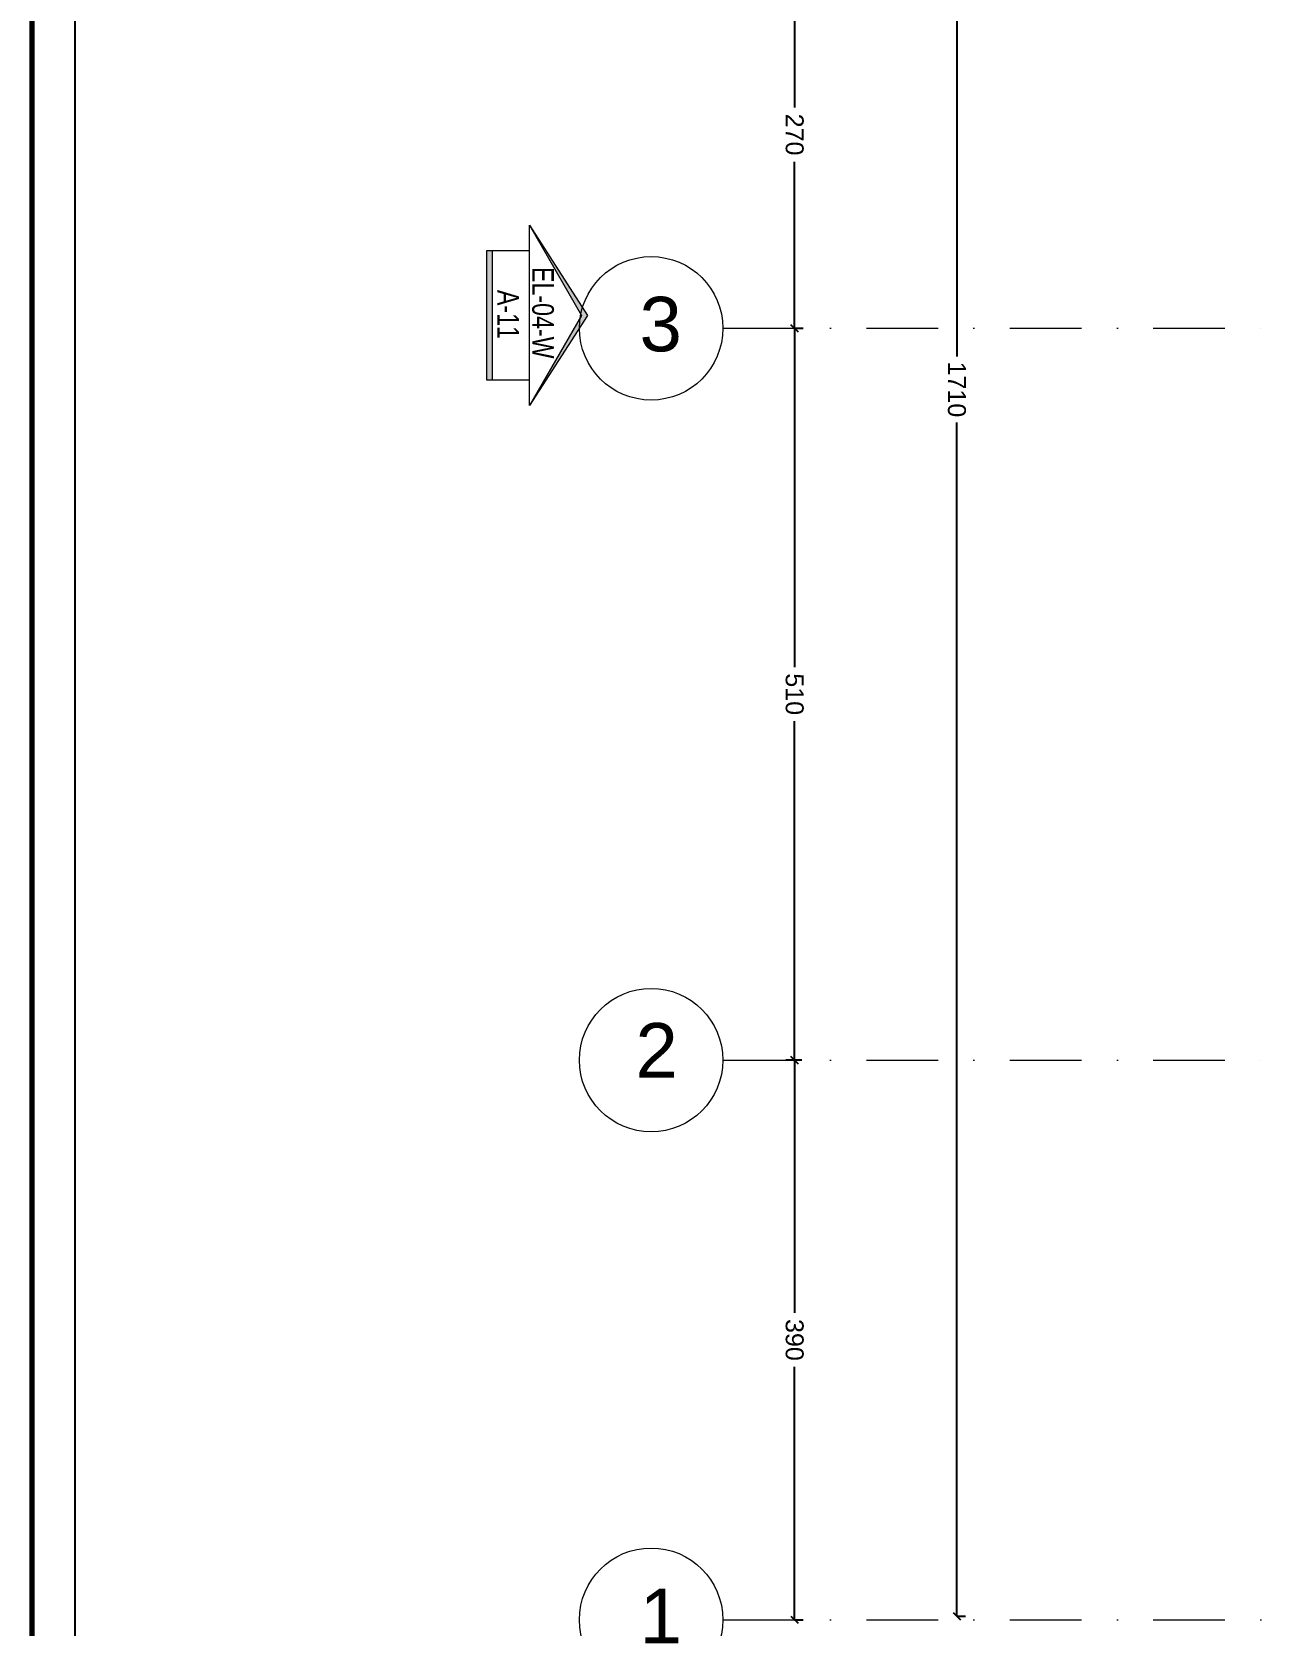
# Model space of a CAD drawing. Header units: inches. Extents: x -580639 to 179052, y 0 to 152898.
# Drawn here: x -305138 to -296415, y 126892 to 137996 of the extents above; entities that cross this region are included whole.
import ezdxf
from ezdxf.enums import TextEntityAlignment as Align

# ---------------------------------------------------------------- set-up
doc = ezdxf.new("R2010")
doc.units = ezdxf.units.IN
doc.header["$LTSCALE"] = 500
doc.header["$MEASUREMENT"] = 0
doc.linetypes.add('DASHDOTX2', pattern=[2, 1, -0.5, 0, -0.5])
for name, color, linetype, lineweight in [('1ATEXT', 3, 'Continuous', 20), ('A-0.25', 42, 'Continuous', 25), ('A-wall', 52, 'Continuous', 35), ('ground floor', 8, 'Continuous', 20)]:
    doc.layers.add(name, color=color, linetype=linetype, lineweight=lineweight)
doc.layers.add('SYEL', color=5, linetype='Continuous')
doc.styles.add('100', font='arial.ttf', dxfattribs={"height": 200})
doc.styles.add('50', font='arial.ttf', dxfattribs={"height": 125})
doc.styles.add('A--ANNO-SYMB', font='upcil.ttf', dxfattribs={"width": 0.8})
doc.dimstyles.new('DIM', dxfattribs={"dimscale": 50, "dimtxt": 125, "dimasz": 1, "dimexe": 1.2, "dimexo": 1, "dimgap": 1, "dimtad": 0, "dimtoh": 1, "dimdec": 0, "dimlfac": 0.1, "dimrnd": 1, "dimdsep": 46, "dimtxsty": '50', "dimblk": 'OBLIQUE', "dimcen": 0.09, "dimclrt": 8, "dimadec": 0, "dimazin": 0, "dimtfac": 1, "dimtdec": 0, "dimtix": 1, "dimtofl": 0, "dimtmove": 2, "dimatfit": 2, "dimfxl": 1, "dimfxlon": 1, "dimtzin": 0, "dimarcsym": 0})

# ---------------------------------------------------------------- blocks, each defined once
blk = doc.blocks.new('SYEL')
at = {"layer": '1ATEXT'}
for points in [[(-62.4, 0), (0, 36), (62.4, 0), (0, 40.2)], [(-44.8, -25.6), (-44.8, -29.5), (44.8, -29.5), (44.8, -25.6)]]:
    blk.add_hatch(color=256, dxfattribs=at).paths.add_polyline_path(points)
for p, q in [((-62.4, 0), (0, 40.2)), ((-62.4, 0), (0, 36)), ((0, 40.2), (62.4, 0)), ((0, 36), (62.4, 0)), ((62.4, 0), (-62.4, 0)), ((-44.8, -29.5), (-44.8, 0)), ((44.8, 0), (44.8, -29.5)), ((44.8, -25.6), (-44.8, -25.6)), ((44.8, -29.5), (-44.8, -29.5))]:
    blk.add_line(p, q, dxfattribs=at)
at = {"layer": '1ATEXT', "style": 'A--ANNO-SYMB', "width": 0.8, "flags": 4}
for tag, p in [('EL-01-N', (-1.8, 9.4)), ('AR00', (-0.7, -14.7))]:
    blk.add_attdef(tag, text='', height=15, dxfattribs=at).set_placement(p, align=Align.MIDDLE_CENTER)
blk = doc.blocks.new('_Oblique')
at = {"color": 0, "linetype": 'ByBlock', "lineweight": -2}
blk.add_line((-0.5, -0.5), (0.5, 0.5), dxfattribs=at)
blk = doc.blocks.new('*D1459')
at = {"layer": 'Defpoints', "color": 0, "transparency": 16777216}
for p in [(-299821, 130830), (-298870, 130830), (-299821, 126930)]:
    blk.add_point(p, dxfattribs=at)
at = {"layer": 'ground floor', "color": 0, "lineweight": -2, "transparency": 16777216}
for p, q in [((-299771, 130830), (-299881, 130830)), ((-299821, 130830), (-299821, 129068)), ((-299821, 126930), (-299821, 128692)), ((-299821, 126930), (-299761, 126930))]:
    blk.add_line(p, q, dxfattribs=at)
at = {"layer": 'ground floor', "color": 0, "lineweight": -2, "transparency": 16777216, "xscale": 50, "yscale": 50, "zscale": 50}
for p, rotation in [((-299821, 130830), 90), ((-299821, 126930), 270)]:
    blk.add_blockref('_Oblique', p, dxfattribs=dict(at, rotation=rotation))
at = {"layer": 'ground floor', "color": 8, "transparency": 16777216, "insert": (-299821, 128880), "char_height": 125, "attachment_point": 5, "rotation": 270, "style": '50'}
blk.add_mtext('390', dxfattribs=at)
blk = doc.blocks.new('*D1460')
at = {"layer": 'Defpoints', "color": 0, "transparency": 16777216}
for p in [(-299821, 135930), (-299821, 135930), (-299821, 130830)]:
    blk.add_point(p, dxfattribs=at)
at = {"layer": 'ground floor', "color": 0, "lineweight": -2, "transparency": 16777216}
for p, q in [((-299821, 135930), (-299761, 135930)), ((-299821, 135930), (-299821, 133568)), ((-299821, 130830), (-299821, 133192)), ((-299821, 130830), (-299881, 130830))]:
    blk.add_line(p, q, dxfattribs=at)
at = {"layer": 'ground floor', "color": 0, "lineweight": -2, "transparency": 16777216, "xscale": 50, "yscale": 50, "zscale": 50}
for p, rotation in [((-299821, 135930), 90), ((-299821, 130830), 270)]:
    blk.add_blockref('_Oblique', p, dxfattribs=dict(at, rotation=rotation))
at = {"layer": 'ground floor', "color": 8, "transparency": 16777216, "insert": (-299821, 133380), "char_height": 125, "attachment_point": 5, "rotation": 270, "style": '50'}
blk.add_mtext('510', dxfattribs=at)
blk = doc.blocks.new('*D1461')
at = {"layer": 'Defpoints', "color": 0, "transparency": 16777216}
for p in [(-299821, 138630), (-299821, 138630), (-299821, 135930)]:
    blk.add_point(p, dxfattribs=at)
at = {"layer": 'ground floor', "color": 0, "lineweight": -2, "transparency": 16777216}
for p, q in [((-299821, 138630), (-299761, 138630)), ((-299821, 138630), (-299821, 137469)), ((-299821, 135930), (-299821, 137091)), ((-299821, 135930), (-299761, 135930))]:
    blk.add_line(p, q, dxfattribs=at)
at = {"layer": 'ground floor', "color": 0, "lineweight": -2, "transparency": 16777216, "xscale": 50, "yscale": 50, "zscale": 50}
for p, rotation in [((-299821, 138630), 90), ((-299821, 135930), 270)]:
    blk.add_blockref('_Oblique', p, dxfattribs=dict(at, rotation=rotation))
at = {"layer": 'ground floor', "color": 8, "transparency": 16777216, "insert": (-299821, 137280), "char_height": 125, "attachment_point": 5, "rotation": 270, "style": '50'}
blk.add_mtext('270', dxfattribs=at)
blk = doc.blocks.new('*D1464')
at = {"layer": 'Defpoints', "color": 0, "transparency": 16777216}
for p in [(-298690, 144053), (-298184, 144053), (-298690, 126955)]:
    blk.add_point(p, dxfattribs=at)
at = {"layer": 'ground floor', "color": 0, "lineweight": -2, "transparency": 16777216}
for p, q in [((-298640, 144053), (-298750, 144053)), ((-298690, 144053), (-298690, 135734)), ((-298690, 126955), (-298690, 135273)), ((-298690, 126955), (-298630, 126955))]:
    blk.add_line(p, q, dxfattribs=at)
at = {"layer": 'ground floor', "color": 0, "lineweight": -2, "transparency": 16777216, "xscale": 50, "yscale": 50, "zscale": 50}
for p, rotation in [((-298690, 144053), 90), ((-298690, 126955), 270)]:
    blk.add_blockref('_Oblique', p, dxfattribs=dict(at, rotation=rotation))
at = {"layer": 'ground floor', "color": 8, "transparency": 16777216, "insert": (-298690, 135504), "char_height": 125, "attachment_point": 5, "rotation": 270, "style": '50'}
blk.add_mtext('1710', dxfattribs=at)

msp = doc.modelspace()

# ---------------------------------------------------------------- linework, layer by layer
at = {"layer": 'A-0.25', "lineweight": 25}
msp.add_lwpolyline([(-257737.624, 113830.352), (-257737.624, 150988.469), (-304837.842, 150988.469), (-304837.842, 113830.352), (-257737.624, 113830.352)], dxfattribs=at)
at = {"layer": 'A-wall', "color": 1, "lineweight": 70}
msp.add_lwpolyline([(-305137.842, 113530.352), (-251137.624, 113530.352), (-251137.624, 151288.469), (-305137.842, 151288.469)], close=True, dxfattribs=at)
at = {"layer": 'ground floor', "linetype": 'DASHDOTX2'}
for p, q in [((-300320.623, 135929.733), (-296549.883, 135929.733)), ((-300320.623, 130829.733), (-296549.883, 130829.733)), ((-300320.623, 126929.733), (-269370.623, 126929.733))]:
    msp.add_line(p, q, dxfattribs=at)
at = {"layer": 'ground floor'}
for centre in [(-300820.623, 135929.733), (-300820.623, 130829.733), (-300820.623, 126929.733)]:
    msp.add_circle(centre, 500, dxfattribs=at)

# ---------------------------------------------------------------- block references
at = {"layer": 'SYEL'}
ref = msp.add_blockref('SYEL', (-301668.638, 136019.757), dxfattribs=dict(at, xscale=10.07240092149008, yscale=10.07240092149008, zscale=10.07240092149008, rotation=270))
ref.add_attrib('EL-01-N', 'EL-04-W', dxfattribs={"layer": '1ATEXT', "color": 3, "height": 151.086, "rotation": 270, "style": 'A--ANNO-SYMB', "width": 0.8}).set_placement((-301574.411, 136038.151), align=Align.MIDDLE_CENTER)
ref.add_attrib('AR00', 'A-11', dxfattribs={"layer": '1ATEXT', "color": 6, "height": 151.086, "rotation": 270, "style": 'A--ANNO-SYMB', "width": 0.8}).set_placement((-301816.399, 136026.549), align=Align.MIDDLE_CENTER)

# ---------------------------------------------------------------- texts
at = {"layer": 'ground floor', "char_height": 380, "attachment_point": 1, "style": '100'}
for s, insert in [('3', (-300901.634, 136149.339)), ('2', (-300929.727, 131088.235)), ('1', (-300901.057, 127146.126))]:
    msp.add_mtext_dynamic_manual_height_columns(s, width=215.80113, gutter_width=1000, heights=[0], dxfattribs=dict(at, insert=insert))

# ---------------------------------------------------------------- dimensions: what is measured, and where the dimension line sits
at = {"layer": 'ground floor'}
for base, p1, p2, picture, middle in [((-298690.315, 144052.733), (-298690.315, 126954.733), (-298183.651, 144052.733), '*D1464', (-298690.315, 135503.733)), ((-299820.623, 138629.733), (-299820.623, 135929.733), (-299820.623, 138629.733), '*D1461', (-299820.623, 137279.733)), ((-299820.623, 135929.733), (-299820.623, 130829.733), (-299820.623, 135929.733), '*D1460', (-299820.623, 133379.733)), ((-299820.623, 130829.733), (-299820.623, 126929.733), (-298869.977, 130829.733), '*D1459', (-299820.623, 128879.733))]:
    dim = msp.add_linear_dim(base=base, p1=p1, p2=p2, angle=90, dimstyle='DIM', dxfattribs=at)
    dim.commit()
    dim.dimension.update_dxf_attribs({"geometry": picture, "text_midpoint": middle})

doc.saveas('drawing.dxf')
